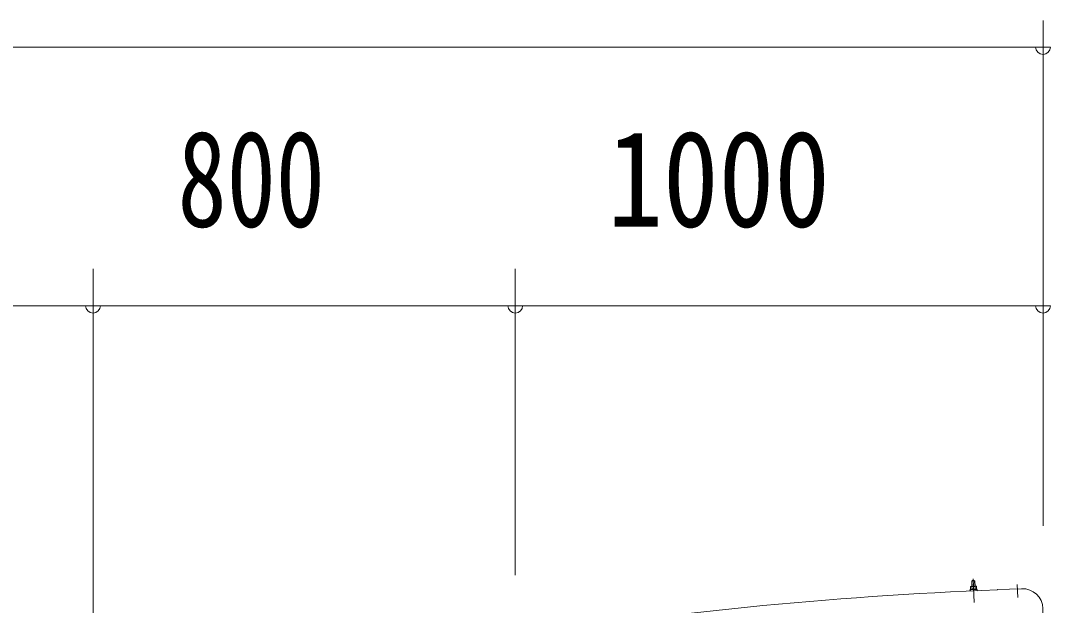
# Model space of a CAD drawing. Units: millimetres, scale not verified. Extents: x -37128 to 37128, y -14700 to 14700.
# Drawn here: x 12477 to 14429, y 5306 to 6414 of the extents above; entities that cross this region are included whole.
import ezdxf
from ezdxf.enums import TextEntityAlignment as Align

# ---------------------------------------------------------------- set-up
doc = ezdxf.new("R2010")
doc.units = ezdxf.units.MM
doc.header["$LTSCALE"] = 60
doc.linetypes.add('USER3', pattern=[24, 12, -5, 2, -5])
for name, color, linetype, lineweight in [('0-2_1-0BOLD', 7, 'Continuous', 18), ('0-3_1-2CENTER', 3, 'USER3', 18), ('0-4_1-4THIN', 4, 'Continuous', 18), ('0-5_1-5DIM', 3, 'Continuous', 18)]:
    doc.layers.add(name, color=color, linetype=linetype, lineweight=lineweight)
doc.styles.add('ＭＳ ゴシック', font='')
doc.styles.get('ＭＳ ゴシック').set_extended_font_data('MS Gothic')

msp = doc.modelspace()

# ---------------------------------------------------------------- linework, layer by layer
at = {"layer": '0-2_1-0BOLD'}
for p, q in [((14279.38, 5352.12), (14279.77, 5342.13)), ((14279.9, 5341.64), (14280.07, 5337.14)), ((14285.84, 5337.36), (14285.67, 5341.87)), ((14328.05, 5335.91), (14374.01, 5337.7)), ((14328.05, 5335.91), (14328.07, 5335.4))]:
    msp.add_line(p, q, dxfattribs=at)
for points in [[(14285.76, 5342.36), (14285.37, 5352.35), (14284.34, 5353.32), (14280.34, 5353.16), (14279.38, 5352.12), (14285.37, 5352.35)], [(14277.21, 5337.03), (14277.04, 5341.53), (14277.87, 5342.06), (14287.66, 5342.44), (14288.53, 5341.98), (14288.71, 5337.48)]]:
    msp.add_lwpolyline(points, dxfattribs=at)
msp.add_lwpolyline([(14276.78, 5335.41), (14289.27, 5335.9), (14289.2, 5337.49), (14276.71, 5337.01)], close=True, dxfattribs=at)
for centre, radius, start, end in [((14614.53, -2272.36), 7613.15, 92.1564, 106.44423), ((14277.07, 5334.42), 1, 92.23167, 272.23166), ((14278.54, 5339.75), 2.33, 54.38918, 92.23167), ((14283.11, 5333.52), 8.74, 72.93558, 111.52777), ((14287.17, 5340.08), 2.33, 92.23167, 130.07417), ((14289.06, 5334.89), 1, 272.23167, 92.23167), ((14375.53, 5298.73), 39, 272.23167, 92.23167)]:
    msp.add_arc(centre, radius, start, end, dxfattribs=at)
at = {"layer": '0-3_1-2CENTER'}
for p, q in [((14283.96, 5311.5), (14282.22, 5356.24)), ((14365.68, 5345.98), (14366.66, 5321))]:
    msp.add_line(p, q, dxfattribs=at)
at = {"layer": '0-4_1-4THIN'}
for p, q in [((14280.31, 5342.15), (14279.9, 5352.69)), ((14284.81, 5352.88), (14285.22, 5342.34))]:
    msp.add_line(p, q, dxfattribs=at)
at = {"layer": '0-5_1-5DIM'}
for p, q in [((14414.53, 6413.54), (14414.53, 5456.7)), ((10414.53, 6363.54), (14414.53, 6363.54)), ((14428.53, 6363.54), (14400.53, 6363.54)), ((12614.53, 5943.54), (12614.53, 5026.06)), ((13414.53, 5363.54), (13414.53, 5943.54)), ((12214.53, 5873.54), (12614.53, 5873.54)), ((12628.53, 5873.54), (12600.53, 5873.54)), ((12614.53, 5873.54), (13414.53, 5873.54)), ((13428.53, 5873.54), (13400.53, 5873.54)), ((13414.53, 5873.54), (14414.53, 5873.54)), ((14428.53, 5873.54), (14400.53, 5873.54))]:
    msp.add_line(p, q, dxfattribs=at)
for centre in [(14414.53, 6363.54), (12614.53, 5873.54), (13414.53, 5873.54), (14414.53, 5873.54)]:
    msp.add_arc(centre, 14, 180, 0, dxfattribs=at)

# ---------------------------------------------------------------- texts
at = {"layer": '0-5_1-5DIM', "color": 7, "style": 'ＭＳ ゴシック'}
for s, width, p in [('800', 0.75, (12774.78, 5968.41)), ('1000', 0.85, (13589.03, 5968.41))]:
    msp.add_text(s, height=182.3, dxfattribs=dict(at, width=width)).set_placement(p, align=Align.BOTTOM_LEFT)

doc.saveas('drawing.dxf')
